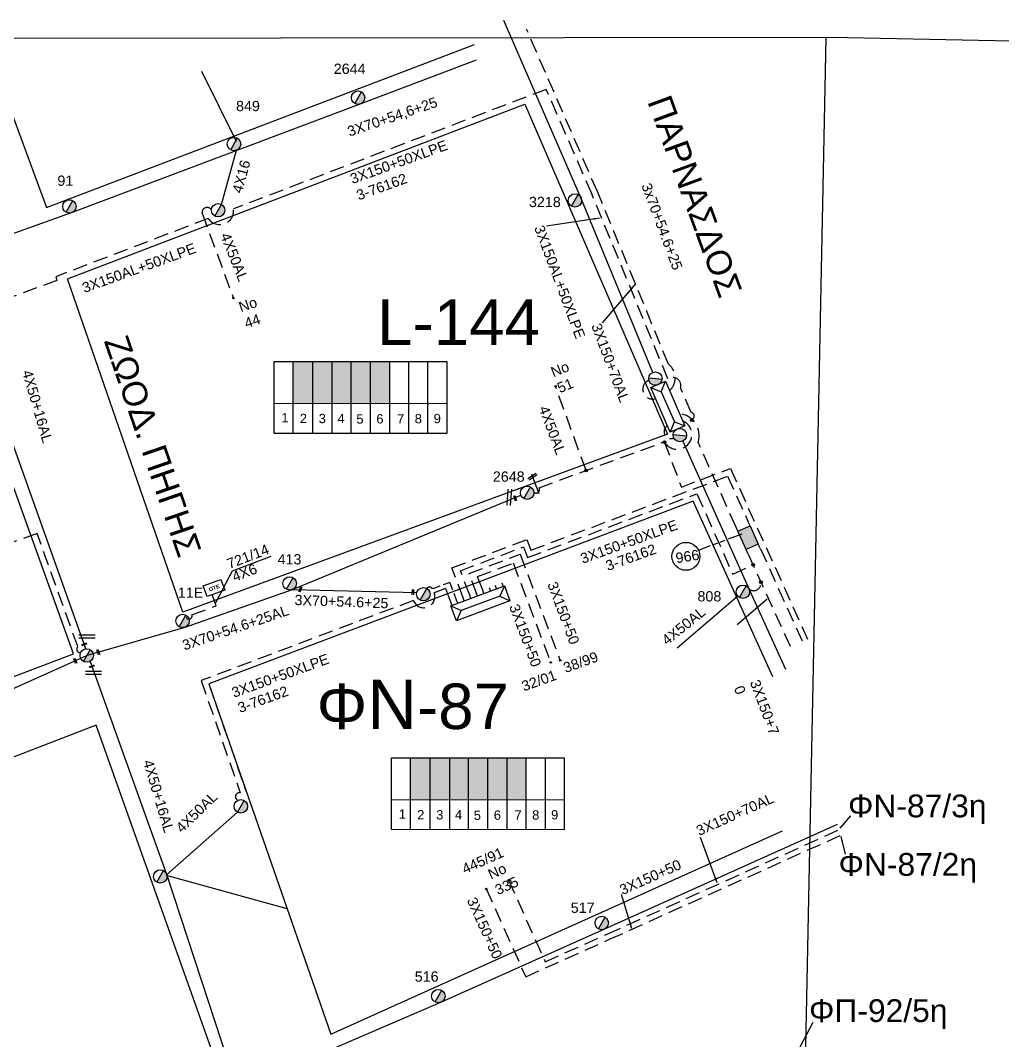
# Model space of a CAD drawing. Header units: millimetres. Extents: x 1421 to 13344, y 800 to 1949.
# Drawn here: x 12706.8 to 12879.3, y 1700.6 to 1879.9 of the extents above; entities that cross this region are included whole.
import ezdxf

# ---------------------------------------------------------------- set-up
doc = ezdxf.new("R2010")
doc.units = ezdxf.units.MM
doc.linetypes.add('DASHED', pattern=[19.05, 12.7, -6.35])
for name, color, linetype in [('Link Box 4 Διευθύνσεων', 7, 'Continuous'), ('Pillar OTE', 7, 'Continuous'), ('Άγνωστα', 7, 'Continuous'), ('Γυμνά εναέρια ΧΤ (3Φ)   4x50CU', 7, 'Continuous'), ('Γυμνά εναέρια ΧΤ και ΦΟΠ (3Φ)   4x50+16AL', 7, 'Continuous'), ('Εναέρια παροχή ΧΤ 4x16', 7, 'SYN_LINE'), ('Εναέρια παροχή ΧΤ 4x25', 7, 'SYN_LINE'), ('Επιγραφές - Σχήματα', 7, 'Continuous'), ('Καλώδια ΧΤ   3x150+50CU', 7, 'DASHED'), ('Καλώδια ΧΤ   3x150+70AL', 7, 'DASHED'), ('Μηχανική τομή', 7, 'Continuous'), ('Στύλος ΦΜ', 7, 'Continuous'), ('Στύλος ΦΜ @ 1', 7, 'Continuous'), ('Συνδέσεις', 7, 'Continuous'), ('Συνεστραμμένα ΧΤ   3x70+54.6+25 AL', 7, 'SYN_LINE'), ('Τομή', 7, 'Continuous'), ('Υπογεια Καλωδια Δικτυου ΧΤ 4X25', 7, 'DASHED'), ('Υποσταθμός εναέριος 2 στύλων', 7, 'Continuous'), ('Υποσταθμός πόλεως', 7, 'Continuous'), ('Υπόβαθρο ΔΕΗ', 7, 'Continuous'), ('Υπόγεια καλώδια Παροχών ΧΤ   4x50AL', 7, 'DASHED'), ('Υπόγεια καλώδια Παροχών ΧΤ   4x6', 7, 'DASHED')]:
    doc.layers.add(name, color=color, linetype=linetype)
doc.styles.add('arial', font='ARIAL.TTF')
doc.styles.get("Standard").update_dxf_attribs({"font": 'ARIAL.TTF'})
doc.linetypes.add('SYN_LINE', pattern='A,0.5,-0.0001,["/\\/\\/\\/",Standard,S=0.1,R=0,X=0,Y=-0.05],-0.25', length=0.7501)
doc.dimstyles.new('ISO-25', dxfattribs={"dimtxt": 2.5, "dimasz": 2.5, "dimexe": 1.25, "dimexo": 0.625, "dimtad": 1, "dimtxsty": 'Standard', "dimcen": 2.5, "dimadec": 0, "dimazin": 0, "dimtfac": 1, "dimtmove": 0, "dimatfit": 3, "dimfxl": 1, "dimarcsym": 0})

# ---------------------------------------------------------------- blocks, each defined once
blk = doc.blocks.new('ΥΠΑΡΧΩΝ ΤΣΙΜΕΝΤΕΝΙΟΣ ΣΤΥΛΟΣ')
at = {"layer": 'Στύλος ΦΜ'}
blk.add_hatch(color=7, dxfattribs=at).paths.add_polyline_path([(-1.29, -2.28, 0.574793), (2.62, 0, 0.268822), (1.3, 2.27)])
at = {"layer": 'Στύλος ΦΜ', "color": 7}
blk.add_line((-1.29, -2.28), (1.3, 2.27), dxfattribs=at)
blk.add_circle((0, 0), 2.62, dxfattribs=at)
at = {"layer": 'Στύλος ΦΜ', "flags": 4}
for tag, p in [('ΑΡΙΘΜΟΣ', (-4.68, 8.05)), ('ΤΥΠΟΣ', (-4.91, 3.03))]:
    blk.add_attdef(tag, p, '', height=4, dxfattribs=at)
blk = doc.blocks.new('ΥΠΟΣΤΑΘΜΟΣ ΠΟΛΕΩΣ 9 ΑΝΑΧΩΡΗΣΕΩΝ')
at = {"layer": 'Υποσταθμός πόλεως', "ltscale": 40}
for p, q in [((-9.63, -2.82), (-9.63, -4)), ((-7.12, -2.82), (-7.12, -4)), ((-4.84, -2.82), (-4.84, -4)), ((-2.36, -2.82), (-2.36, -4)), ((0.09, -2.82), (0.09, -4)), ((2.55, -2.82), (2.55, -4)), ((5.02, -2.82), (5.02, -4)), ((7.48, -2.82), (7.48, -4)), ((9.61, -2.82), (9.61, -4))]:
    blk.add_line(p, q, dxfattribs=at)
blk.add_lwpolyline([(-10.02, 2.82), (10.02, 2.82), (10.02, -2.82), (-10.02, -2.82)], close=True, dxfattribs=at)
for points in [[(-7.21, 0), (-10.02, 2.82)], [(-10.02, -2.82), (-7.21, 0)], [(-7.21, 0), (7.21, 0)], [(7.21, 0), (10.02, 2.82)], [(10.02, -2.82), (7.21, 0)]]:
    blk.add_lwpolyline(points, dxfattribs=at)
at = {"layer": 'Υποσταθμός πόλεως', "linetype": 'SYN_LINE', "ltscale": 40, "flags": 1}
for tag, p in [('ΜΕΤΑΣΧΗΜΑΤΙΣΜΟΣ', (10.79, 1.71)), ('ΙΣΧΥΣ', (10.77, -1.08)), ('ΑΡΙΘΜΟΣ', (10.89, -3.8))]:
    blk.add_attdef(tag, p, '', height=1.8, dxfattribs=at)
blk = doc.blocks.new('_ΣΥΝΔΕΣΗ')
at = {"layer": 'Συνδέσεις', "linetype": 'SYN_LINE', "ltscale": 40}
blk.add_hatch(color=256, dxfattribs=at).paths.add_polyline_path([(0.5, -0.01, 1), (-0.5, -0.01, 1)])
at = {"layer": 'Συνδέσεις'}
blk.add_circle((0, -0.01), 0.5, dxfattribs=at)
blk = doc.blocks.new('ΜΗΧΑΝΙΚΗ ΤΟΜΗ')
at = {"layer": 'Μηχανική τομή', "ltscale": 40}
for p, q in [((-1.89, 0.78), (1.89, 0.78)), ((1.89, 0), (-1.89, 0))]:
    blk.add_line(p, q, dxfattribs=at)
blk = doc.blocks.new('ΤΟΜΗ')
at = {"layer": 'Τομή', "ltscale": 40}
for p, q in [((-5.68, 0), (5.68, 0)), ((5.68, -2.33), (-5.68, -2.33))]:
    blk.add_line(p, q, dxfattribs=at)
blk = doc.blocks.new('ΥΠΟΣΤΑΘΜΟΣ ΕΝΑΕΡΙΟΣ ΕΠΙ 2 ΣΤΥΛΩΝ')
at = {"layer": 'Υποσταθμός εναέριος 2 στύλων', "linetype": 'Continuous'}
for points in [[(-11.97, -2.11, 0.574793), (-8.45, -0.07, 0.268822), (-9.64, 1.98)], [(9.68, -2.15, 0.574793), (13.19, -0.1, 0.268822), (12.01, 1.95)]]:
    blk.add_hatch(color=256, dxfattribs=at).paths.add_polyline_path(points)
for p, q in [((-11.97, -2.11), (-9.64, 1.98)), ((9.68, -2.15), (12.01, 1.95))]:
    blk.add_line(p, q, dxfattribs=at)
for centre in [(-10.81, -0.07), (10.84, -0.1)]:
    blk.add_circle(centre, 2.36, dxfattribs=at)
at = {"layer": 'Υποσταθμός πόλεως', "linetype": 'Continuous', "ltscale": 40}
blk.add_lwpolyline([(-8.57, 2.82), (8.57, 2.82), (8.57, -2.82), (-8.57, -2.82)], close=True, dxfattribs=at)
for points in [[(-5.75, 0), (-8.57, 2.82)], [(-8.57, -2.82), (-5.75, 0)], [(-5.75, 0), (5.75, 0)], [(5.75, 0), (8.57, 2.82)], [(8.57, -2.82), (5.75, 0)]]:
    blk.add_lwpolyline(points, dxfattribs=at)
at = {"layer": 'Υποσταθμός εναέριος 2 στύλων', "ltscale": 40, "flags": 1}
for tag, p in [('ΜΕΤΑΣΧΗΜΑΤΙΣΜΟΣ', (14.09, 2.51)), ('ΙΣΧΥΣ', (14.07, -0.28)), ('ΑΡΙΘΜΟΣ', (14.19, -3))]:
    blk.add_attdef(tag, p, '', height=1.8, dxfattribs=at)
blk = doc.blocks.new('LINK BOX 4 ΑΝΑΧΩΡΗΣΕΩΝ')
at = {"layer": 'Link Box 4 Διευθύνσεων', "ltscale": 40}
blk.add_hatch(color=256, dxfattribs=at).paths.add_polyline_path([(-3.54, 0), (-3.54, -4.67), (3.54, -4.67), (3.54, 0)])
for p, q in [((-3.54, 0), (-5.33, 0)), ((5.33, 0), (3.54, 0)), ((-3.54, -4.67), (-5.33, -4.67)), ((5.33, -4.67), (3.54, -4.67))]:
    blk.add_line(p, q, dxfattribs=at)
blk.add_lwpolyline([(-3.54, -4.67), (-3.54, 0), (3.54, 0), (3.54, -4.67)], close=True, dxfattribs=at)
blk = doc.blocks.new('τομή_')
at = {"layer": 'Επιγραφές - Σχήματα'}
for p, q in [((-1.29, -0.22), (0.13, 0.75)), ((-1.08, -0.46), (0.34, 0.51)), ((-0.66, 0.62), (-0.29, -0.37))]:
    blk.add_line(p, q, dxfattribs=at)
blk = doc.blocks.new('PILLAR ΟΤΕ')
at = {"layer": 'Pillar OTE', "ltscale": 40}
blk.add_lwpolyline([(-3.31, 2.02), (3.39, 2.02), (3.39, -1.99), (-3.31, -1.99)], close=True, dxfattribs=at)
at = {"layer": 'Pillar OTE', "insert": (-1.81, 0.71), "char_height": 1.3575, "width": 109.961, "attachment_point": 1}
blk.add_mtext('{\\fArial|b1|i0|c161|p34;OTE}', dxfattribs=at)

msp = doc.modelspace()

# ---------------------------------------------------------------- hatches: boundary and pattern name
at = {"layer": 'Καλώδια ΧΤ   3x150+50CU', "linetype": 'DASHED', "ltscale": 0.2}
h = msp.add_hatch(color=30, dxfattribs=at)
h.dxf.hatch_style = 1
h.paths.add_polyline_path([(12758.13724, 1819.93304), (12754.69736, 1819.93326), (12754.6969, 1812.57267), (12758.13678, 1812.56933)])
h = msp.add_hatch(color=151, dxfattribs=at)
h.dxf.hatch_style = 1
h.paths.add_polyline_path([(12761.57681, 1819.93283), (12758.13724, 1819.93304), (12758.13678, 1812.56933), (12761.57635, 1812.56599)])
h = msp.add_hatch(color=173, dxfattribs=at)
h.dxf.hatch_style = 1
h.paths.add_polyline_path([(12764.87436, 1819.93262), (12761.57681, 1819.93283), (12761.57635, 1812.56599), (12764.8739, 1812.56279)])
h = msp.add_hatch(color=6, dxfattribs=at)
h.dxf.hatch_style = 1
h.paths.add_polyline_path([(12768.26036, 1819.93241), (12764.87436, 1819.93262), (12764.8739, 1812.56279), (12768.2599, 1812.5595)])
h = msp.add_hatch(color=27, dxfattribs=at)
h.dxf.hatch_style = 1
h.paths.add_polyline_path([(12771.65701, 1819.9322), (12768.26036, 1819.93241), (12768.2599, 1812.5595), (12771.65654, 1812.5562)])
h = msp.add_hatch(color=5, dxfattribs=at)
h.dxf.hatch_style = 1
h.paths.add_polyline_path([(12778.77215, 1750.29057), (12775.33227, 1750.29079), (12775.33181, 1742.9302), (12778.77169, 1742.92686)])
h = msp.add_hatch(color=1, dxfattribs=at)
h.dxf.hatch_style = 1
h.paths.add_polyline_path([(12782.21172, 1750.29036), (12778.77215, 1750.29057), (12778.77169, 1742.92686), (12782.21125, 1742.92352)])
h = msp.add_hatch(color=6, dxfattribs=at)
h.dxf.hatch_style = 1
h.paths.add_polyline_path([(12785.50927, 1750.29015), (12782.21172, 1750.29036), (12782.21125, 1742.92352), (12785.50881, 1742.92032)])
h = msp.add_hatch(color=85, dxfattribs=at)
h.dxf.hatch_style = 1
h.paths.add_polyline_path([(12788.89527, 1750.28994), (12785.50927, 1750.29015), (12785.50881, 1742.92032), (12788.89481, 1742.91703)])
h = msp.add_hatch(color=2, dxfattribs=at)
h.dxf.hatch_style = 1
h.paths.add_polyline_path([(12792.29191, 1750.28973), (12788.89527, 1750.28994), (12788.89481, 1742.91703), (12792.29145, 1742.91373)])
h = msp.add_hatch(color=133, dxfattribs=at)
h.dxf.hatch_style = 1
h.paths.add_polyline_path([(12795.62896, 1750.28952), (12792.29191, 1750.28973), (12792.29145, 1742.91373), (12795.6285, 1742.91049)])

# ---------------------------------------------------------------- linework, layer by layer
at = {"layer": 'Pillar OTE', "ltscale": 40}
for points in [[(12751.36866, 1807.29318), (12751.36945, 1819.93347), (12781.70253, 1819.93157), (12781.70174, 1807.26382), (12751.36866, 1807.29411)], [(12754.69657, 1807.29079), (12754.69736, 1819.93326)], [(12758.13645, 1807.28735), (12758.13724, 1819.93304)], [(12761.57602, 1807.28392), (12761.57681, 1819.93283)], [(12764.87357, 1807.28062), (12764.87436, 1819.93262)], [(12768.25957, 1807.27724), (12768.26036, 1819.93241)], [(12771.65621, 1807.27385), (12771.65701, 1819.9322)], [(12774.99326, 1807.27052), (12774.99405, 1819.93199)], [(12778.38164, 1807.26713), (12778.38243, 1819.93178)], [(12751.36899, 1812.5759), (12781.70207, 1812.54644)], [(12772.00357, 1737.65071), (12772.00436, 1750.291), (12802.33744, 1750.2891), (12802.33665, 1737.62135), (12772.00357, 1737.65164)], [(12775.33148, 1737.64831), (12775.33227, 1750.29079)], [(12778.77136, 1737.64488), (12778.77215, 1750.29057)], [(12782.21092, 1737.64144), (12782.21172, 1750.29036)], [(12785.50848, 1737.63815), (12785.50927, 1750.29015)], [(12788.89448, 1737.63477), (12788.89527, 1750.28994)], [(12792.29112, 1737.63138), (12792.29191, 1750.28973)], [(12795.62817, 1737.62805), (12795.62896, 1750.28952)], [(12799.01655, 1737.62466), (12799.01734, 1750.28931)], [(12772.0039, 1742.93343), (12802.33698, 1742.90397)]]:
    msp.add_lwpolyline(points, dxfattribs=at)
at = {"layer": 'Άγνωστα', "color": 6}
msp.add_lwpolyline([(12744.71491, 1858.57906), (12738.66332, 1870.89318)], dxfattribs=at)
at = {"layer": 'Άγνωστα', "color": 2}
msp.add_lwpolyline([(12732.36988, 1729.66116), (12753.61337, 1723.76152)], dxfattribs=at)
at = {"layer": 'Γυμνά εναέρια ΧΤ (3Φ)   4x50CU', "color": 1, "linetype": 'SYN_LINE', "ltscale": 15}
msp.add_lwpolyline([(12832.83302, 1778.67696), (12822.17197, 1769.55563)], dxfattribs=at)
at = {"layer": 'Γυμνά εναέρια ΧΤ (3Φ)   4x50CU', "color": 2, "ltscale": 0.2}
msp.add_lwpolyline([(12732.36988, 1729.66116), (12744.92144, 1740.71542)], dxfattribs=at)
at = {"layer": 'Γυμνά εναέρια ΧΤ και ΦΟΠ (3Φ)   4x50+16AL', "color": 173, "linetype": 'Continuous', "ltscale": 0.2}
msp.add_lwpolyline([(12718.26455, 1769.41825), (12705.70407, 1804.81699), (12697.55753, 1828.65693), (12694.57804, 1838.62384), (12681.01709, 1876.68165)], dxfattribs=at)
at = {"layer": 'Γυμνά εναέρια ΧΤ και ΦΟΠ (3Φ)   4x50+16AL', "color": 2, "linetype": 'Continuous', "ltscale": 0.2}
for points in [[(12719.0077, 1767.22686), (12732.51159, 1729.62181), (12744.50454, 1693.03843)], [(12672.05767, 1666.35742), (12705.66024, 1677.41912), (12744.8737, 1691.91797), (12780.66504, 1707.30459), (12809.46333, 1720.20318), (12850.34186, 1738.60201)]]:
    msp.add_lwpolyline(points, dxfattribs=at)
at = {"layer": 'Εναέρια παροχή ΧΤ 4x16', "color": 6, "linetype": 'Continuous', "ltscale": 0.2}
msp.add_lwpolyline([(12742.09732, 1847.53827), (12744.73838, 1857.04748)], dxfattribs=at)
at = {"layer": 'Καλώδια ΧΤ   3x150+50CU', "color": 173, "linetype": 'DASHED', "ltscale": 0.2}
for points in [[(12824.73575, 1809.69786, 0.745118933), (12824.64266, 1810.98944), (12822.77251, 1815.29699, 0.693203057), (12820.54464, 1816.88218), (12807.16708, 1849.36774), (12799.15557, 1867.75552), (12744.21032, 1846.74326, -0.794883331), (12739.78709, 1845.05591), (12712.96761, 1834.82498), (12713.19964, 1834.15346), (12699.00892, 1828.98529, 0.850179127), (12697.55753, 1828.65693)], [(12832.47262, 1790.91026), (12825.85078, 1805.72438, 0.465621654), (12822.5851, 1810.77028)]]:
    msp.add_lwpolyline(points, format="xyb", dxfattribs=at)
at = {"layer": 'Καλώδια ΧΤ   3x150+50CU', "color": 151, "linetype": 'DASHED', "ltscale": 0.2}
msp.add_lwpolyline([(12796.98628, 1796.93968, 0.856832298), (12797.89639, 1797.73728), (12819.90262, 1805.81557, 1.406038353), (12823.14545, 1809.4796)], format="xyb", dxfattribs=at)
msp.add_lwpolyline([(12819.90262, 1805.81557), (12822.90262, 1797.85882), (12831.53313, 1801.11286), (12845.07725, 1771.14326)], dxfattribs=at)
at = {"layer": 'Καλώδια ΧΤ   3x150+50CU', "color": 5, "linetype": 'DASHED', "ltscale": 0.2}
for points in [[(12784.55821, 1778.41541), (12782.58516, 1783.65762), (12795.75, 1788.61892), (12796.4553, 1786.74741), (12831.02311, 1799.77461), (12834.59903, 1791.87252)], [(12836.79582, 1787.01805), (12844.16619, 1770.73098)], [(12788.61341, 1727.2736), (12795.55241, 1711.78111), (12810.28253, 1718.37865), (12851.16271, 1736.77823)]]:
    msp.add_lwpolyline(points, dxfattribs=at)
at = {"layer": 'Καλώδια ΧΤ   3x150+50CU', "color": 1, "linetype": 'DASHED', "ltscale": 0.2}
for points in [[(12785.71273, 1778.84995), (12784.08994, 1783.15606), (12795.16689, 1787.33051), (12795.87219, 1785.459), (12825.63286, 1796.67459), (12831.94201, 1782.56001), (12835.51922, 1784.18473)], [(12792.55096, 1728.77524), (12798.98347, 1714.41358), (12809.87293, 1719.29091), (12850.75228, 1737.69012)]]:
    msp.add_lwpolyline(points, dxfattribs=at)
at = {"layer": 'Καλώδια ΧΤ   3x150+50CU', "color": 133, "linetype": 'DASHED', "ltscale": 0.2}
msp.add_lwpolyline([(12786.96936, 1779.00594), (12785.59595, 1782.65496), (12794.58378, 1786.04211), (12801.58169, 1767.4731)], dxfattribs=at)
at = {"layer": 'Καλώδια ΧΤ   3x150+50CU', "color": 6, "linetype": 'DASHED', "ltscale": 0.2}
msp.add_lwpolyline([(12788.00832, 1779.71396), (12787.09109, 1782.14976), (12793.36053, 1784.51246), (12799.94393, 1767.04333)], dxfattribs=at)
at = {"layer": 'Καλώδια ΧΤ   3x150+50CU', "color": 85, "linetype": 'DASHED', "ltscale": 0.1}
msp.add_lwpolyline([(12783.40579, 1777.98167), (12782.22927, 1781.10757), (12779.20069, 1779.96768, 0.477162933), (12778.15564, 1780.04984)], format="xyb", dxfattribs=at)
at = {"layer": 'Καλώδια ΧΤ   3x150+50CU', "color": 2, "linetype": 'DASHED', "ltscale": 0.2}
msp.add_lwpolyline([(12782.40831, 1777.60669), (12781.49077, 1780.0414), (12781.49077, 1780.0414), (12779.48364, 1779.28499, -0.992318007), (12775.82553, 1777.9064), (12738.5345, 1763.85292), (12745.40599, 1744.12145, 0.908426656), (12744.99074, 1742.80068)], format="xyb", dxfattribs=at)
at = {"layer": 'Καλώδια ΧΤ   3x150+50CU', "linetype": 'DASHED', "ltscale": 0.2}
msp.add_lwpolyline([(12739.85159, 1763.27845), (12746.40221, 1744.46838)], dxfattribs=at)
at = {"layer": 'Καλώδια ΧΤ   3x150+50CU', "color": 27, "linetype": 'DASHED', "ltscale": 0.2}
msp.add_arc((12817.85866, 1815.04943), 1.72774, 112.4172586, 287.3533855, dxfattribs=at)
at = {"layer": 'Καλώδια ΧΤ   3x150+50CU', "color": 30, "linetype": 'DASHED', "ltscale": 0.15}
msp.add_arc((12821.07648, 1807.58488), 1.20729, 121.2269396, 294.3251135, dxfattribs=at)
at = {"layer": 'Καλώδια ΧΤ   3x150+50CU', "color": 1, "linetype": 'DASHED', "ltscale": 0.2}
msp.add_arc((12835.60917, 1780.91688), 1.27257, 230.1534282, 20.4204965, dxfattribs=at)
at = {"layer": 'Καλώδια ΧΤ   3x150+70AL', "color": 6, "linetype": 'DASHED', "ltscale": 0.2}
msp.add_lwpolyline([(12820.83355, 1814.80464, 0.462652738), (12820.64756, 1819.46655), (12808.15232, 1849.78524), (12795.70968, 1878.33457)], format="xyb", dxfattribs=at)
at = {"layer": 'Καλώδια ΧΤ   3x150+70AL', "color": 1, "linetype": 'DASHED', "ltscale": 0.2}
msp.add_lwpolyline([(12834.66941, 1786.05579), (12842.36771, 1769.10616)], dxfattribs=at)
at = {"layer": 'Συνεστραμμένα ΧΤ   3x70+54.6+25 AL', "color": 27, "linetype": 'SYN_LINE', "ltscale": 20}
msp.add_lwpolyline([(12817.91566, 1818.01389), (12805.3255, 1848.58734), (12791.69111, 1879.87111)], dxfattribs=at)
at = {"layer": 'Συνεστραμμένα ΧΤ   3x70+54.6+25 AL', "color": 6, "linetype": 'SYN_LINE', "ltscale": 20}
msp.add_lwpolyline([(12627.47049, 1812.99253), (12658.55876, 1823.89951), (12693.4974, 1838.15946), (12715.95299, 1846.15292), (12766.63252, 1865.23863), (12786.89883, 1872.95676)], dxfattribs=at)
at = {"layer": 'Συνεστραμμένα ΧΤ   3x70+54.6+25 AL', "color": 30, "linetype": 'SYN_LINE', "ltscale": 20}
msp.add_lwpolyline([(12823.16296, 1805.92883), (12834.85809, 1779.76495), (12841.1853, 1765.83409)], dxfattribs=at)
at = {"layer": 'Συνεστραμμένα ΧΤ   3x70+54.6+25 AL', "color": 85, "linetype": 'SYN_LINE', "ltscale": 20}
for points in [[(12649.75355, 1741.55689), (12678.20179, 1751.09335), (12697.15273, 1758.69452), (12718.42977, 1768.25052), (12718.58553, 1768.30052), (12735.72275, 1773.24741), (12754.5931, 1779.85903), (12794.72262, 1796.40769)], [(12754.5931, 1779.85903), (12776.43835, 1779.35402)]]:
    msp.add_lwpolyline(points, dxfattribs=at)
at = {"layer": 'Υπογεια Καλωδια Δικτυου ΧΤ 4X25', "color": 85, "linetype": 'DASHED', "ltscale": 0.2}
msp.add_lwpolyline([(12717.36194, 1768.7535, -0.725371767), (12716.85494, 1769.81562), (12709.69272, 1789.69649), (12697.49769, 1785.30315)], format="xyb", dxfattribs=at)
at = {"layer": 'Υπόβαθρο ΔΕΗ'}
for points in [[(12852.13968, 1876.87501), (10837.93673, 1874.16224)], [(10840.03143, 862.30832), (12828.1383, 877.43934), (12848.3754, 1876.73506)], [(12700.39354, 1876.54654), (12711.35049, 1846.97911), (12786.54196, 1875.61467)], [(12852.13968, 1876.87501), (13343.51529, 1866.85105), (13334.78788, 877.85302), (12828.1383, 877.43934)], [(12715.05855, 1834.47741), (12795.3912, 1865.12221), (12820.47634, 1807.166), (12735.29902, 1775.89814), (12715.05855, 1834.47741)], [(12648.9707, 1743.09264), (12716.11214, 1768.52385), (12695.25719, 1826.41295), (12630.74154, 1801.86345), (12648.9707, 1743.09264)], [(12796.94166, 1799.19953), (12797.86348, 1796.71213)], [(12838.97959, 1764.48636), (12824.96055, 1795.35257), (12739.85159, 1763.27845), (12761.29515, 1701.70332), (12840.68074, 1737.43363)], [(12831.19439, 1788.75532), (12833.57651, 1789.65592)], [(12828.63885, 1787.78915), (12829.3009, 1788.03945)], [(12829.70613, 1788.19265), (12830.60384, 1788.53205)], [(12825.9173, 1786.76022), (12828.02571, 1787.55734)], [(12744.01272, 1783.1075), (12750.85952, 1785.68945)], [(12671.6598, 1668.41343), (12717.53103, 1684.48567), (12742.48478, 1693.08381), (12720.06386, 1756.00439), (12652.86716, 1730.07935), (12671.6598, 1668.41343)]]:
    msp.add_lwpolyline(points, dxfattribs=at)
msp.add_circle((12823.70931, 1785.68015), 2.458, dxfattribs=at)
at = {"layer": 'Υπόγεια καλώδια Παροχών ΧΤ   4x50AL', "color": 6, "ltscale": 0.2}
msp.add_lwpolyline([(12740.3359, 1846.58331, 0.787053032), (12738.68786, 1845.99099), (12738.68786, 1845.99099), (12744.15497, 1831.18552)], format="xyb", dxfattribs=at)
at = {"layer": 'Υπόγεια καλώδια Παροχών ΧΤ   4x50AL', "color": 151, "linetype": 'DASHED', "ltscale": 0.2}
msp.add_lwpolyline([(12806.15572, 1800.7692), (12800.83338, 1815.46958)], dxfattribs=at)
at = {"layer": 'Υπόγεια καλώδια Παροχών ΧΤ   4x6', "color": 85, "linetype": 'DASHED', "ltscale": 0.2}
msp.add_lwpolyline([(12735.90888, 1774.9075, 0.870107126), (12736.92035, 1775.42807), (12741.18246, 1776.99265), (12741.18246, 1776.99265), (12740.45926, 1778.96274)], format="xyb", dxfattribs=at)

# ---------------------------------------------------------------- block references
at = {"layer": 'Link Box 4 Διευθύνσεων', "xscale": 0.4999999999999998, "yscale": 0.4999999999999998, "zscale": 0.4999999999999998, "rotation": 294.3481239077909}
msp.add_blockref('LINK BOX 4 ΑΝΑΧΩΡΗΣΕΩΝ', (12835.69743, 1789.44529), dxfattribs=at)
at = {"layer": 'Pillar OTE', "xscale": 0.5, "yscale": 0.5, "zscale": 0.5, "rotation": 20.18115651690314}
msp.add_blockref('PILLAR ΟΤΕ', (12740.76884, 1780.10036), dxfattribs=at)
at = {"layer": 'Επιγραφές - Σχήματα'}
msp.add_blockref('τομή_', (12797.23584, 1799.56701), dxfattribs=at)
at = {"layer": 'Μηχανική τομή'}
for p, xscale, yscale, zscale, rotation in [((12793.80264, 1795.9149), 0.249999999999919, 0.249999999999919, 0.249999999999919, 109.4108740677243), ((12756.05833, 1779.84487), 0.249999999999919, 0.249999999999919, 0.249999999999919, 68.45138536945211), ((12775.83867, 1779.36788), 0.249999999999919, 0.249999999999919, 0.249999999999919, 86.87888505141535), ((12718.02021, 1770.10906), 0.2499999999999681, 0.2499999999999681, 0.2499999999999681, 21.64982904077767), ((12720.54897, 1768.85949), 0.249999999999919, 0.249999999999919, 0.249999999999919, 109.4108740677243), ((12716.50312, 1767.35374), 0.249999999999919, 0.249999999999919, 0.249999999999919, 109.4108740677243), ((12719.35834, 1766.25043), 0.2499999999999681, 0.2499999999999681, 0.2499999999999681, 21.64982904077767)]:
    msp.add_blockref('ΜΗΧΑΝΙΚΗ ΤΟΜΗ', p, dxfattribs=dict(at, xscale=xscale, yscale=yscale, zscale=zscale, rotation=rotation))
at = {"layer": 'Στύλος ΦΜ @ 1', "ltscale": 40}
ref = msp.add_blockref('ΥΠΑΡΧΩΝ ΤΣΙΜΕΝΤΕΝΙΟΣ ΣΤΥΛΟΣ', (12766.11093, 1866.29461), dxfattribs=dict(at, xscale=0.4499999999998181, yscale=0.4499999999998181, zscale=0.4499999999998181))
ref.add_attrib('ΤΥΠΟΣ', '2644', (12761.82883, 1870.47701), dxfattribs={"layer": 'Στύλος ΦΜ', "height": 1.8, "flags": 4})
ref = msp.add_blockref('ΥΠΑΡΧΩΝ ΤΣΙΜΕΝΤΕΝΙΟΣ ΣΤΥΛΟΣ', (12744.29783, 1858.13975), dxfattribs=dict(at, xscale=0.4499999999998181, yscale=0.4499999999998181, zscale=0.4499999999998181))
ref.add_attrib('ΤΥΠΟΣ', '849', (12744.6572, 1863.92292), dxfattribs={"layer": 'Στύλος ΦΜ', "height": 1.8, "flags": 4})
ref = msp.add_blockref('ΥΠΑΡΧΩΝ ΤΣΙΜΕΝΤΕΝΙΟΣ ΣΤΥΛΟΣ', (12715.37692, 1847.18019), dxfattribs=dict(at, xscale=0.4499999999998181, yscale=0.4499999999998181, zscale=0.4499999999998181))
ref.add_attrib('ΤΥΠΟΣ', '91', (12713.27183, 1850.80483), dxfattribs={"layer": 'Στύλος ΦΜ', "height": 1.8, "flags": 4})
ref = msp.add_blockref('ΥΠΑΡΧΩΝ ΤΣΙΜΕΝΤΕΝΙΟΣ ΣΤΥΛΟΣ', (12804.20458, 1848.22587), dxfattribs=dict(at, xscale=0.4499999999998181, yscale=0.4499999999998181, zscale=0.4499999999998181))
ref.add_attrib('ΤΥΠΟΣ', '3218', (12796.12707, 1847.06199), dxfattribs={"layer": 'Στύλος ΦΜ', "height": 1.8, "flags": 4})
at = {"layer": 'Στύλος ΦΜ @ 1', "ltscale": 40, "xscale": 0.4499999999998181, "yscale": 0.4499999999998181, "zscale": 0.4499999999998181}
for p in [(12741.51176, 1846.51638), (12777.57008, 1779.02795), (12718.42751, 1768.25181), (12745.50247, 1741.73989), (12731.3513, 1729.41966)]:
    msp.add_blockref('ΥΠΑΡΧΩΝ ΤΣΙΜΕΝΤΕΝΙΟΣ ΣΤΥΛΟΣ', p, dxfattribs=at)
at = {"layer": 'Στύλος ΦΜ @ 1', "ltscale": 40}
ref = msp.add_blockref('ΥΠΑΡΧΩΝ ΤΣΙΜΕΝΤΕΝΙΟΣ ΣΤΥΛΟΣ', (12795.81144, 1796.8567), dxfattribs=dict(at, xscale=0.4499999999998181, yscale=0.4499999999998181, zscale=0.4499999999998181))
ref.add_attrib('ΤΥΠΟΣ', '2648', (12789.78194, 1798.79695), dxfattribs={"layer": 'Στύλος ΦΜ', "height": 1.8, "flags": 4})
ref = msp.add_blockref('ΥΠΑΡΧΩΝ ΤΣΙΜΕΝΤΕΝΙΟΣ ΣΤΥΛΟΣ', (12754.08567, 1780.92188), dxfattribs=dict(at, xscale=0.4499999999998181, yscale=0.4499999999998181, zscale=0.4499999999998181))
ref.add_attrib('ΤΥΠΟΣ', '413', (12751.95868, 1784.26152), dxfattribs={"layer": 'Στύλος ΦΜ', "height": 1.8, "flags": 4})
ref = msp.add_blockref('ΥΠΑΡΧΩΝ ΤΣΙΜΕΝΤΕΝΙΟΣ ΣΤΥΛΟΣ', (12833.72398, 1779.44724), dxfattribs=dict(at, xscale=0.4499999999998181, yscale=0.4499999999998181, zscale=0.4499999999998181))
ref.add_attrib('ΤΥΠΟΣ', '808', (12825.7344, 1777.75658), dxfattribs={"layer": 'Στύλος ΦΜ', "height": 1.8, "flags": 4})
ref = msp.add_blockref('ΥΠΑΡΧΩΝ ΤΣΙΜΕΝΤΕΝΙΟΣ ΣΤΥΛΟΣ', (12735.26057, 1774.3307), dxfattribs=dict(at, xscale=0.4499999999998181, yscale=0.4499999999998181, zscale=0.4499999999998181))
ref.add_attrib('ΑΡΙΘΜΟΣ', '11Ε', (12734.4354, 1778.39759), dxfattribs={"layer": 'Στύλος ΦΜ', "height": 1.8, "flags": 4})
ref = msp.add_blockref('ΥΠΑΡΧΩΝ ΤΣΙΜΕΝΤΕΝΙΟΣ ΣΤΥΛΟΣ', (12808.91357, 1721.24476), dxfattribs=dict(at, xscale=0.4499999999998181, yscale=0.4499999999998181, zscale=0.4499999999998181))
ref.add_attrib('ΤΥΠΟΣ', '517', (12803.46869, 1723.0209), dxfattribs={"layer": 'Στύλος ΦΜ', "height": 1.8, "flags": 4})
ref = msp.add_blockref('ΥΠΑΡΧΩΝ ΤΣΙΜΕΝΤΕΝΙΟΣ ΣΤΥΛΟΣ', (12780.20657, 1708.38946), dxfattribs=dict(at, xscale=0.4499999999998181, yscale=0.4499999999998181, zscale=0.4499999999998181))
ref.add_attrib('ΤΥΠΟΣ', '516', (12776.05559, 1710.93449), dxfattribs={"layer": 'Στύλος ΦΜ', "height": 1.8, "flags": 4})
at = {"layer": 'Συνδέσεις'}
for p, xscale, yscale, zscale in [((12744.19708, 1831.07148), 0.25, 0.25, 0.25), ((12800.80265, 1815.55446), 0.25, 0.25, 0.25), ((12824.75817, 1809.6384), 0.4777242751394019, 0.4777242751394019, 0.4777242751394019), ((12819.92503, 1805.75612), 0.4777242751394019, 0.4777242751394019, 0.4777242751394019), ((12806.15597, 1800.77097), 0.4777242751394019, 0.4777242751394019, 0.4777242751394019), ((12835.51922, 1784.18473), 0.4777242751394019, 0.4777242751394019, 0.4777242751394019), ((12836.90234, 1781.14904), 0.4777242751394019, 0.4777242751394019, 0.4777242751394019), ((12799.94393, 1767.04333), 0.25, 0.25, 0.25), ((12801.61159, 1767.39377), 0.25, 0.25, 0.25), ((12792.55096, 1728.77524), 0.25, 0.25, 0.25), ((12788.63959, 1727.21516), 0.25, 0.25, 0.25)]:
    msp.add_blockref('_ΣΥΝΔΕΣΗ', p, dxfattribs=dict(at, xscale=xscale, yscale=yscale, zscale=zscale))
at = {"layer": 'Τομή', "xscale": 0.2500000000000557, "yscale": 0.2500000000000557, "zscale": 0.2500000000000557, "rotation": 266.3054486218056}
msp.add_blockref('ΤΟΜΗ', (12792.94603, 1796.04243), dxfattribs=at)
at = {"layer": 'Τομή', "xscale": 0.25, "yscale": 0.25, "zscale": 0.25}
for p in [(12718.46034, 1771.87062), (12719.62176, 1765.51686)]:
    msp.add_blockref('ΤΟΜΗ', p, dxfattribs=at)
at = {"layer": 'Υποσταθμός εναέριος 2 στύλων', "xscale": 0.5, "yscale": 0.5, "zscale": 0.5, "rotation": 293.4683620275595}
msp.add_blockref('ΥΠΟΣΤΑΘΜΟΣ ΕΝΑΕΡΙΟΣ ΕΠΙ 2 ΣΤΥΛΩΝ', (12820.5277, 1811.97439), dxfattribs=at)
at = {"layer": 'Υποσταθμός πόλεως', "xscale": 0.4999999999999997, "yscale": 0.4999999999999997, "zscale": 0.4999999999999997, "rotation": 200.6252019601413}
msp.add_blockref('ΥΠΟΣΤΑΘΜΟΣ ΠΟΛΕΩΣ 9 ΑΝΑΧΩΡΗΣΕΩΝ', (12787.61057, 1777.42622), dxfattribs=at)

# ---------------------------------------------------------------- texts
at = {"ltscale": 40, "char_height": 4, "width": 67.4273804, "attachment_point": 1, "style": 'arial'}
for s, insert, rotation in [('{\\H1.083x;ΠAPNAΣΔOΣ}', (12820.94892, 1867.13683), 290.0890911), ('{\\H1.083x;ZΩOΔ. ΠHΓHΣ}', (12725.50756, 1824.95225), 288.954735)]:
    msp.add_mtext(s, dxfattribs=dict(at, insert=insert, rotation=rotation))
at = {"ltscale": 30, "char_height": 1.63441, "width": 11.2572904, "attachment_point": 1}
for s, insert in [('1', (12752.61482, 1810.8545)), ('2', (12755.85329, 1810.72104)), ('3', (12759.18387, 1810.72104)), ('4', (12762.48738, 1810.72104)), ('5', (12765.79089, 1810.63986)), ('6', (12769.31102, 1810.66692)), ('7', (12772.93947, 1810.66692)), ('8', (12776.05343, 1810.69398)), ('9', (12779.38401, 1810.72104)), ('1', (12773.24973, 1741.21203)), ('2', (12776.4882, 1741.07857)), ('3', (12779.81878, 1741.07857)), ('4', (12783.12229, 1741.07857)), ('5', (12786.4258, 1740.99739)), ('6', (12789.94593, 1741.02445)), ('7', (12793.57438, 1741.02445)), ('8', (12796.68833, 1741.05151)), ('9', (12800.01892, 1741.07857))]:
    msp.add_mtext(s, dxfattribs=dict(at, insert=insert))
at = {"layer": 'Άγνωστα', "color": 7, "char_height": 1.8, "attachment_point": 1}
for s, gutter_width, insert, rotation in [('3X70+54,6+25', 12.5, (12764.02355, 1861.133), 18.8177806), ('3X150+50XLPE', 12.5, (12764.49778, 1852.78087), 19.9066225), ('3-76162', 12.5, (12765.60392, 1849.91389), 19.9066225), ('3x70+54.6+25', 12.5, (12817.53619, 1851.49668), 290.5143424), ('3X150AL+50XLPE', 12.5, (12798.70002, 1844.08576), 290.5143424), ('3X150AL+50XLPE', 12.5, (12717.40617, 1833.6322), 19.9066225), ('3X150+70AL', 12.5, (12808.72837, 1826.85513), 290.5143424), ('4X50AL', 12.5, (12799.5114, 1812.35113), 290.5143424), ('3X150+50XLPE', 12.5, (12804.95418, 1786.05225), 19.9066225), ('3-76162', 12.5, (12809.38215, 1784.787), 19.9066225), ('966', 12.5, (12821.76497, 1786.23863), 9.0165632), ('3X150+50', 12.5, (12801.0087, 1781.438), 290.5143424), ('3X70+54.6+25', 12.5, (12754.97896, 1778.93575), 357.911917), ('3X150+50', 12.5, (12794.30633, 1777.49227), 290.5143424), ('3X150+50XLPE', 12.5, (12743.68293, 1762.49447), 19.9066225), ('38/99', 12.5, (12801.95504, 1766.85565), 19.9066225), ('32/01', 12.5, (12794.62991, 1763.61927), 19.9066225), ('3-76162', 12.5, (12744.74331, 1759.82697), 19.9066225), ('3X150+70AL', 12.5, (12825.28711, 1738.15912), 24.1912125), ('445/91', 1.91836, (12784.12074, 1731.46107), 24.1912125), ('3X150+50', 12.5, (12811.82011, 1727.76295), 24.1912125), ('3X150+50', 12.5, (12786.82523, 1725.99798), 294.0575098)]:
    msp.add_mtext_dynamic_manual_height_columns(s, width=1.8, gutter_width=gutter_width, heights=[0.04535], dxfattribs=dict(at, insert=insert, rotation=rotation))
at = {"layer": 'Άγνωστα', "color": 7}
note = msp.add_mtext_dynamic_manual_height_columns('No ', width=1.8, gutter_width=2.19159, heights=[0.04535, 0], dxfattribs=dict(at, insert=(12741.15232, 1828.97086), char_height=1.8, attachment_point=1, rotation=18.9508899))
for column, words in zip(note.columns.linked_columns, ['44']):
    column.text = words
note = msp.add_mtext_dynamic_manual_height_columns('No ', width=1.8, gutter_width=1.87846, heights=[0.04535, 0], dxfattribs=dict(at, insert=(12796.32891, 1817.42959), char_height=1.8, attachment_point=1, rotation=21.8903813))
for column, words in zip(note.columns.linked_columns, ['51']):
    column.text = words
note = msp.add_mtext_dynamic_manual_height_columns('3X150+7\\P', width=1.8, gutter_width=8.1688, heights=[0.04535, 0], dxfattribs=dict(at, insert=(12833.1075, 1773.54406), char_height=1.8, attachment_point=1, rotation=290.5143424))
for column, words in zip(note.columns.linked_columns, ['0']):
    column.text = words
note = msp.add_mtext_dynamic_manual_height_columns('No ', width=1.8, gutter_width=1.91836, heights=[0.04535, 0], dxfattribs=dict(at, insert=(12785.30537, 1728.97497), char_height=1.8, attachment_point=1, rotation=24.1912125))
for column, words in zip(note.columns.linked_columns, ['335']):
    column.text = words
at = {"layer": 'Γυμνά εναέρια ΧΤ και ΦΟΠ (3Φ)   4x50+16AL', "color": 7, "insert": (12730.02531, 1750.12365), "char_height": 1.8, "attachment_point": 1, "rotation": 286.6108582}
msp.add_mtext_dynamic_manual_height_columns('4X50+16AL', width=1.8, gutter_width=12.5, heights=[0.04535], dxfattribs=at)
at = {"layer": 'Εναέρια παροχή ΧΤ 4x16', "color": 7, "insert": (12743.93893, 1849.83292), "char_height": 1.8, "attachment_point": 1, "rotation": 74.8714777}
msp.add_mtext_dynamic_manual_height_columns('4X16', width=1.8, gutter_width=12.5, heights=[0.04535], dxfattribs=at)
at = {"layer": 'Εναέρια παροχή ΧΤ 4x25', "color": 7, "char_height": 1.8, "attachment_point": 1, "rotation": 21.1003237}
for s, insert in [('721/14', (12742.83088, 1785.11405)), ('4X6', (12743.73639, 1782.85173))]:
    msp.add_mtext_dynamic_manual_height_columns(s, width=1.8, gutter_width=12.5, heights=[0.04535], dxfattribs=dict(at, insert=insert))
at = {"layer": 'Επιγραφές - Σχήματα', "ltscale": 0.2, "char_height": 4, "width": 19.6718533, "attachment_point": 1}
for s, insert in [('ΦΝ-87/3η', (12852.19326, 1743.81503)), ('ΦΝ-87/2η', (12850.52793, 1733.53236)), ('ΦΠ-92/5η', (12845.33529, 1707.83869))]:
    msp.add_mtext(s, dxfattribs=dict(at, insert=insert))
at = {"layer": 'Συνεστραμμένα ΧΤ   3x70+54.6+25 AL', "color": 7, "char_height": 1.8, "attachment_point": 1}
for s, insert, rotation in [('4X50+16AL', (12708.77668, 1818.61874), 286.2222233), ('3X70+54.6+25AL', (12735.00124, 1770.8258), 18.8177806)]:
    msp.add_mtext_dynamic_manual_height_columns(s, width=1.8, gutter_width=12.5, heights=[0.04535], dxfattribs=dict(at, insert=insert, rotation=rotation))
at = {"layer": 'Υπόβαθρο ΔΕΗ', "char_height": 8, "attachment_point": 1}
for s, insert in [('L-144', (12769.46477, 1830.8211)), ('Φ{\\H1.0833x;N}-87', (12758.80658, 1763.99402))]:
    msp.add_mtext_dynamic_manual_height_columns(s, width=84.657329, gutter_width=12.5, heights=[0], dxfattribs=dict(at, insert=insert))
at = {"layer": 'Υπόγεια καλώδια Παροχών ΧΤ   4x50AL', "color": 7, "char_height": 1.8, "attachment_point": 1}
for insert, rotation in [((12743.55048, 1842.76465), 291.6082833), ((12819.25139, 1771.35983), 38.9790988), ((12733.89012, 1738.25495), 44.2244255)]:
    msp.add_mtext_dynamic_manual_height_columns('4X50AL', width=1.8, gutter_width=12.5, heights=[0.04535], dxfattribs=dict(at, insert=insert, rotation=rotation))

# ---------------------------------------------------------------- leaders
at = {"layer": 'Επιγραφές - Σχήματα', "ltscale": 40}
for points in [[(12808.51937, 1845.1308), (12799.21523, 1843.73518)], [(12814.84247, 1833.55214), (12808.98396, 1826.70811)], [(12741.12817, 1777.55769), (12744.01272, 1783.1075)], [(12837.98398, 1778.15273), (12832.71324, 1773.65355)], [(12850.80044, 1737.88502), (12852.67689, 1740.0631)], [(12829.21065, 1728.29063), (12826.26804, 1736.24754)], [(12850.95361, 1736.46284), (12851.69903, 1733.36732)], [(12814.20156, 1720.26471), (12812.40794, 1726.26035)], [(12843.17506, 1698.37495), (12846.04884, 1703.83761)]]:
    msp.add_leader(points, dimstyle='ISO-25', override={"dimasz": 1, "dimtad": 0}, dxfattribs=at)

doc.saveas('drawing.dxf')
